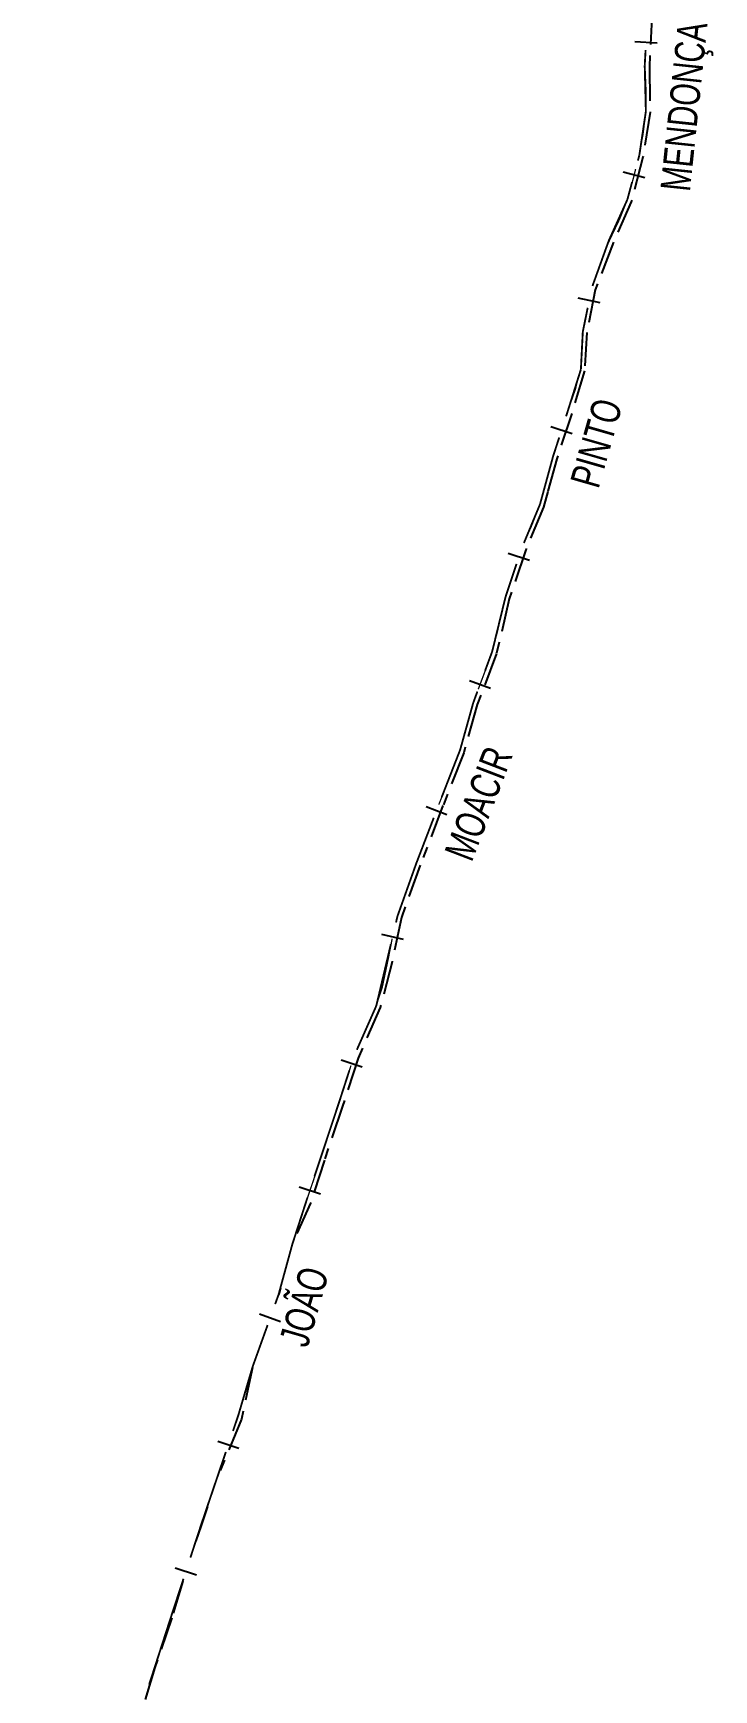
# Model space of a CAD drawing. Extents: x 208948 to 212966, y 4875285 to 4878160.
# Drawn here: x 209752.3 to 209844, y 4876806.4 to 4877029.5 of the extents above; entities that cross this region are included whole.
import ezdxf

# ---------------------------------------------------------------- set-up
doc = ezdxf.new("R2010")
doc.units = 0
doc.header["$LTSCALE"] = 1.5
doc.header["$MEASUREMENT"] = 0
doc.linetypes.add('TRACO_25', pattern=[8, 3, -1, 1, -1, 1, -1])
for name, color, linetype in [('LM-LIM-SETORES-BAIRROS', 7, 'CONTINUOUS'), ('SV-EIXO-RUA-N-PAV', 6, 'CONTINUOUS'), ('SV-RUA-NAO-PAV', 7, 'CONTINUOUS'), ('SV-TXT-RUA-N-PAV', 7, 'CONTINUOUS')]:
    doc.layers.add(name, color=color, linetype=linetype)
doc.styles.add('ARIAL', font='ARIAL.SHX')

msp = doc.modelspace()

# ---------------------------------------------------------------- linework, layer by layer
at = {"layer": 'LM-LIM-SETORES-BAIRROS'}
for points in [[(209836.346587, 4877028.174775), (209833.351174, 4877028.340611)], [(209834.682497, 4877010.032773), (209831.786751, 4877010.816773)], [(209828.660634, 4876993.221686), (209825.72091, 4876993.820037)], [(209824.886337, 4876975.556489), (209822.032867, 4876976.482616)], [(209819.138782, 4876958.512722), (209816.293867, 4876959.464804)], [(209813.880379, 4876941.271977), (209811.066621, 4876942.312536)], [(209808.006136, 4876924.258763), (209805.205192, 4876925.333339)], [(209802.155146, 4876907.468823), (209799.23572, 4876908.15944)], [(209796.60053, 4876890.294673), (209793.746495, 4876891.219057)], [(209790.965632, 4876873.187965), (209788.118439, 4876874.133211)], [(209785.604107, 4876855.973948), (209782.781638, 4876856.990644)], [(209779.967305, 4876838.914527), (209777.126834, 4876839.879784)], [(209774.254182, 4876821.86362), (209771.402864, 4876822.796349)]]:
    msp.add_lwpolyline(points, dxfattribs=at)
at = {"layer": 'LM-LIM-SETORES-BAIRROS', "const_width": 0.25}
for points in [[(209834.674982, 4877025.116648), (209834.793602, 4877027.259222)], [(209834.696691, 4877024.262779), (209834.674982, 4877025.116648)], [(209834.830928, 4877018.982778), (209834.696691, 4877024.262779)], [(209833.947235, 4877013.056836), (209834.724986, 4877018.272341)], [(209834.724986, 4877018.272341), (209834.830928, 4877018.982778)], [(209833.757291, 4877012.35527), (209833.947235, 4877013.056836)], [(209832.335795, 4877007.104902), (209832.973291, 4877009.459524)], [(209829.840661, 4877001.594816), (209832.104541, 4877006.594217)], [(209832.104541, 4877006.594217), (209832.335795, 4877007.104902)], [(209827.633195, 4876995.468477), (209829.66713, 4877001.113218)], [(209829.66713, 4877001.113218), (209829.840661, 4877001.594816)], [(209826.33188, 4876989.301085), (209826.991322, 4876992.540954)], [(209826.07197, 4876984.232844), (209826.296352, 4876988.608294)], [(209826.296352, 4876988.608294), (209826.33188, 4876989.301085)], [(209825.885884, 4876983.642687), (209826.07197, 4876984.232844)], [(209824.252602, 4876978.462848), (209825.885884, 4876983.642687)], [(209824.07702, 4876977.921866), (209824.252602, 4876978.462848)], [(209822.329269, 4876972.536906), (209823.150893, 4876975.068396)], [(209820.561883, 4876966.065153), (209822.240089, 4876972.21035)], [(209822.240089, 4876972.21035), (209822.329269, 4876972.536906)], [(209818.399853, 4876960.867082), (209820.320029, 4876965.483674)], [(209820.320029, 4876965.483674), (209820.561883, 4876966.065153)], [(209815.93549, 4876953.667458), (209817.398963, 4876958.040458)], [(209814.116121, 4876946.234039), (209815.843102, 4876953.289986)], [(209815.843102, 4876953.289986), (209815.93549, 4876953.667458)], [(209813.860912, 4876945.543934), (209814.116121, 4876946.234039)], [(209813.167206, 4876943.668095), (209813.860912, 4876945.543934)], [(209811.569006, 4876939.346431), (209812.126647, 4876940.854337)], [(209809.801619, 4876933.004633), (209811.463693, 4876938.968545)], [(209811.463693, 4876938.968545), (209811.569006, 4876939.346431)], [(209809.50752, 4876932.25118), (209809.801619, 4876933.004633)], [(209807.325826, 4876926.661885), (209809.50752, 4876932.25118)], [(209803.901668, 4876917.74793), (209806.247472, 4876923.862404)], [(209801.354553, 4876910.600412), (209803.750279, 4876917.323113)], [(209803.750279, 4876917.323113), (209803.901668, 4876917.74793)], [(209801.155844, 4876909.760416), (209801.354553, 4876910.600412)], [(209798.495545, 4876898.514609), (209800.465227, 4876906.84099)], [(209795.886812, 4876892.622471), (209798.315869, 4876898.108789)], [(209798.315869, 4876898.108789), (209798.495545, 4876898.514609)], [(209793.401314, 4876885.285203), (209794.865385, 4876889.80552)], [(209790.172199, 4876875.558717), (209793.323017, 4876885.049362)], [(209793.323017, 4876885.049362), (209793.401314, 4876885.285203)], [(209789.112803, 4876872.367688), (209789.226954, 4876872.711524)], [(209787.189471, 4876866.441746), (209788.915936, 4876871.761125)], [(209788.915936, 4876871.761125), (209789.112803, 4876872.367688)], [(209785.318121, 4876859.606119), (209787.081881, 4876866.048744)], [(209787.081881, 4876866.048744), (209787.189471, 4876866.441746)], [(209784.87067, 4876858.363942), (209785.209569, 4876859.304765)], [(209785.209569, 4876859.304765), (209785.318121, 4876859.606119)], [(209781.83533, 4876849.937477), (209783.853974, 4876855.541473)], [(209779.911998, 4876843.413742), (209781.823024, 4876849.895737)], [(209781.823024, 4876849.895737), (209781.83533, 4876849.937477)], [(209779.190575, 4876841.290803), (209779.83408, 4876843.184451)], [(209779.83408, 4876843.184451), (209779.911998, 4876843.413742)], [(209774.921731, 4876828.728841), (209778.225317, 4876838.450332)], [(209773.450343, 4876824.230864), (209774.693982, 4876828.032621)], [(209774.693982, 4876828.032621), (209774.921731, 4876828.728841)], [(209770.815157, 4876816.1752), (209772.517614, 4876821.379545)], [(209767.881656, 4876807.113943), (209770.653679, 4876815.676413)], [(209770.653679, 4876815.676413), (209770.815157, 4876816.1752)]]:
    msp.add_lwpolyline(points, dxfattribs=at)
at = {"layer": 'SV-EIXO-RUA-N-PAV', "const_width": 0.18}
for points in [[(209834.706572, 4877025.651703), (209834.706204, 4877025.680601)], [(209834.716846, 4877024.845264), (209834.706572, 4877025.651703)], [(209834.725014, 4877024.651941), (209834.716846, 4877024.845264)], [(209834.846129, 4877021.785554), (209834.725014, 4877024.651941)], [(209834.813844, 4877019.654744), (209834.844144, 4877021.654514)], [(209834.844144, 4877021.654514), (209834.846129, 4877021.785554)], [(209834.61583, 4877017.326679), (209834.727173, 4877018.287007)], [(209834.142553, 4877014.366613), (209834.336011, 4877015.347722)], [(209834.336011, 4877015.347722), (209834.458278, 4877015.967794)], [(209834.458278, 4877015.967794), (209834.61583, 4877017.326679)], [(209833.208538, 4877010.214677), (209833.432294, 4877011.146995)], [(209833.432294, 4877011.146995), (209833.448951, 4877011.216398)], [(209832.346647, 4877007.111872), (209833.197509, 4877010.174973)], [(209833.197509, 4877010.174973), (209833.208538, 4877010.214677)], [(209832.03965, 4877006.350517), (209832.346647, 4877007.111872)], [(209830.864828, 4877003.591446), (209831.269284, 4877004.440012)], [(209831.269284, 4877004.440012), (209832.03965, 4877006.350517)], [(209830.006746, 4877001.784885), (209830.170374, 4877002.134455)], [(209830.170374, 4877002.134455), (209830.864828, 4877003.591446)], [(209829.582805, 4877000.879195), (209830.006746, 4877001.784885)], [(209825.343789, 4876981.599919), (209825.540564, 4876982.429186)], [(209825.540564, 4876982.429186), (209825.654042, 4876982.907415)], [(209824.304868, 4876978.628606), (209825.295037, 4876981.46049)], [(209825.295037, 4876981.46049), (209825.343789, 4876981.599919)], [(209819.43984, 4876963.198561), (209820.175828, 4876965.13053)], [(209820.175828, 4876965.13053), (209820.205043, 4876965.207219)], [(209818.638181, 4876961.440082), (209819.052991, 4876962.34999)], [(209819.052991, 4876962.34999), (209819.43984, 4876963.198561)], [(209814.871822, 4876949.128202), (209815.449993, 4876951.667128)], [(209815.449993, 4876951.667128), (209815.504732, 4876951.907506)], [(209814.074573, 4876946.00385), (209814.773892, 4876948.744424)], [(209814.773892, 4876948.744424), (209814.871822, 4876949.128202)], [(209812.781738, 4876942.599383), (209814.01365, 4876945.843419)], [(209814.01365, 4876945.843419), (209814.074573, 4876946.00385)], [(209812.242506, 4876941.16763), (209812.594961, 4876942.103458)], [(209812.594961, 4876942.103458), (209812.781738, 4876942.599383)], [(209808.752496, 4876930.275474), (209809.014399, 4876930.987851)], [(209806.963978, 4876925.727881), (209808.3945, 4876929.341831)], [(209808.3945, 4876929.341831), (209808.60157, 4876929.864954)], [(209808.60157, 4876929.864954), (209808.752496, 4876930.275474)], [(209806.922709, 4876925.622446), (209806.963978, 4876925.727881)], [(209800.11195, 4876904.870136), (209800.455534, 4876906.633865)], [(209800.455534, 4876906.633865), (209800.638909, 4876907.575192)], [(209799.293155, 4876900.991629), (209800.069995, 4876904.671399)], [(209800.069995, 4876904.671399), (209800.11195, 4876904.870136)], [(209798.579449, 4876898.869295), (209799.216935, 4876900.764978)], [(209799.216935, 4876900.764978), (209799.293155, 4876900.991629)], [(209794.928013, 4876889.989802), (209795.087849, 4876890.492379)], [(209793.410753, 4876885.219037), (209794.928013, 4876889.989802)], [(209792.124134, 4876881.438182), (209793.090602, 4876884.278242)], [(209793.090602, 4876884.278242), (209793.410753, 4876885.219037)], [(209789.101302, 4876872.31223), (209790.052439, 4876875.106196)], [(209790.052439, 4876875.106196), (209790.13557, 4876875.350393)], [(209790.13557, 4876875.350393), (209790.354604, 4876876.059371)], [(209790.354604, 4876876.059371), (209790.571638, 4876876.761877)], [(209789.080549, 4876872.268311), (209789.101302, 4876872.31223)], [(209780.046896, 4876843.871301), (209780.137643, 4876844.128417)], [(209780.137643, 4876844.128417), (209780.158204, 4876844.248845)]]:
    msp.add_lwpolyline(points, dxfattribs=at)
at = {"layer": 'SV-RUA-NAO-PAV', "linetype": 'TRACO_25'}
for points in [[(209835.676621, 4877032.493936, 11.831583), (209835.308311, 4877024.917362, 11.856367), (209835.388195, 4877018.864238, 11.881152), (209834.430682, 4877012.827457, 11.881152), (209832.866649, 4877006.81171, 11.881152), (209830.452849, 4877001.380251, 11.881152), (209828.014947, 4876994.96496, 12.054646), (209826.885752, 4876989.216806, 12.054646), (209826.577374, 4876984.035212, 12.054646), (209824.831741, 4876978.318736, 12.054646), (209822.817955, 4876972.179659, 12.054646), (209821.613858, 4876967.794375, 12.005076), (209821.024985, 4876965.664239, 12.005076), (209818.647085, 4876959.92221, 11.980291), (209816.427575, 4876953.343104, 11.980291), (209814.699319, 4876945.9904, 11.980291), (209812.113432, 4876939.124757, 11.955506), (209810.275697, 4876932.601405, 11.980291), (209807.487804, 4876925.495546, 12.079431), (209804.425492, 4876917.494857, 12.252924), (209801.88836, 4876910.410384, 12.475987), (209800.624586, 4876904.448999, 12.451202), (209799.041561, 4876898.324321, 12.451202), (209796.052843, 4876891.499172, 12.500772), (209793.949268, 4876885.025961, 12.550342), (209791.498674, 4876877.750147, 12.649481), (209789.643053, 4876871.977911, 12.649481), (209787.269719, 4876866.688997, 12.74862)], [(209785.581277, 4876860.567368, 12.74862), (209785.422937, 4876859.899247, 12.74862), (209785.322196, 4876859.621003, 12.723835)], [(209781.798458, 4876849.812411, 12.79819), (209780.35334, 4876842.887596, 12.79819), (209777.147463, 4876835.278522, 12.922113)], [(209775.732876, 4876831.115803, 12.922113), (209774.878615, 4876828.530778, 12.922113), (209774.195269, 4876826.508075, 12.897329)], [(209772.410015, 4876821.05062, 12.922113), (209770.965215, 4876816.128692, 12.922113), (209768.635483, 4876809.426795, 12.971684), (209766.970648, 4876803.849597, 12.971684), (209765.222571, 4876798.438883, 12.971684), (209763.474494, 4876792.695201, 12.971684), (209761.855029, 4876786.918653, 13.021253), (209760.265194, 4876782.202864, 12.773405), (209755.653687, 4876766.078464, 12.773405), (209752.251078, 4876755.645309, 12.180874)]]:
    msp.add_polyline3d(points, dxfattribs=at)

# ---------------------------------------------------------------- texts
at = {"layer": 'SV-TXT-RUA-N-PAV', "style": 'ARIAL', "width": 0.7}
for s, rotation, p in [('MENDONÇA', 84, (209840.75687, 4877008.089603)), ('PINTO', 74, (209828.433473, 4876968.038564)), ('MOACIR', 69, (209811.348764, 4876917.764708)), ('JOÃO ', 74, (209789.222666, 4876852.366684))]:
    msp.add_text(s, height=4, rotation=rotation, dxfattribs=at).set_placement(p)

doc.saveas('drawing.dxf')
